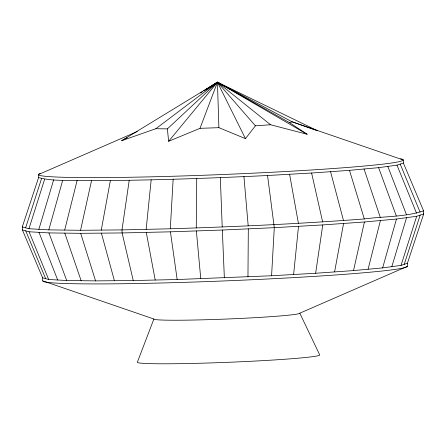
<?xml version="1.0" encoding="UTF-8"?>
<svg xmlns="http://www.w3.org/2000/svg" width="446" height="446" viewBox="0 0 446 446"><rect width="100%" height="100%" fill="white"/><g stroke="black" fill="none" stroke-linecap="round" stroke-linejoin="round"><path stroke-width="0.67" d="M247.965 276.821L248.31 228.848M196.262 227.884L196.731 178.467M38.59 177.58L22.3 226.908L22.423 229.946L42.615 277.819L48.659 279.475L66.722 280.523L95.572 280.885L133.243 280.545L177.168 279.525L271.581 275.751L274.29 227.672L267.555 175.512C208.929 178.344 150.246 180.435 91.541 180.647C73.986 179.543 55.756 182.091 38.59 177.58L38.468 174.542L137.273 131.525M22.3 226.908L28.951 228.731L48.815 229.88L80.553 230.287L121.992 229.907L170.305 228.787L173.143 179.286M146.149 229.35L151.177 179.794M293.613 274.507L298.519 226.3M129.217 180.307L121.992 229.907L122.109 232.946L133.243 280.545M271.581 275.751L315.64 273.259L322.753 224.929L364.421 221.985L396.455 219.036L416.675 216.282L423.7 213.913L423.577 210.874L403.385 163.002L403.262 159.969L292.119 121.814L217.447 82.203L121.663 140.702L155.838 128.727L217.447 82.203L317.535 130.773L292.119 121.814L289.56 122.672L217.447 82.203L204.017 90.767M101.27 230.097L110.379 180.479M334.578 271.921L343.587 223.457M80.553 230.287L91.541 180.647M315.64 273.259L353.522 270.583L364.421 221.985M64.687 230.08L77.119 180.463M368.084 269.239L380.438 220.508M48.815 229.88L62.696 180.284M353.522 270.583L382.646 267.901L396.455 219.036M38.88 229.305L53.665 179.76M391.833 266.647L406.568 217.659M28.951 228.731L44.633 179.236M382.646 267.901L401.026 265.398L416.675 216.282M25.623 227.817L41.612 178.406M404.221 264.322L420.188 215.1M42.615 277.819L42.738 280.857L153.881 319.007A73.021 2.932 -2.3 0 0 226.579 319.035A73.021 2.932 -2.3 0 0 299.801 313.181L407.532 266.279L407.41 263.24L423.7 213.913M200.02 128.325L217.447 82.203L307.138 134.274L270.56 124.746L255.407 125.822L245.462 138.639L218.891 127.673L200.02 128.325L168.633 141.298L167.378 128.872L217.447 82.203L222.22 85.03M153.881 319.007L137.351 362.263A91.274 3.663 -2.3 0 0 228.218 362.297A91.274 3.663 -2.3 0 0 319.749 354.977L299.801 313.181M168.633 141.298L217.447 82.203L270.56 124.746M216.561 83.263L217.447 82.203L255.407 125.822M216.394 83.107L217.447 82.203L245.462 138.639M206.386 89.378L208.717 87.868M209.882 87.115L217.447 82.203L218.891 127.673M203.995 90.867L205.166 90.114M206.336 89.362L208.678 87.851M209.849 87.098L217.447 82.203M200.51 93.002L202.267 91.887M121.663 140.702L127.182 137.764M267.555 175.512L311.615 173.02L349.497 170.344L378.621 167.657L397.001 165.159L403.385 163.002M170.305 228.787C235.025 226.746 299.729 223.859 364.298 218.947C383.973 216.238 404.589 217.213 423.577 210.874M401.026 265.398L407.41 263.24M322.753 224.929L274.29 227.672L222.337 230.025L170.428 231.825L122.109 232.946L80.676 233.319L48.937 232.918L29.068 231.769L22.423 229.946M155.838 128.727L167.378 128.872M289.56 122.672L307.138 134.274M25.745 230.855L45.637 278.644M400.19 164.078L420.065 212.062M29.068 231.769L48.659 279.475M397.001 165.159L416.553 213.244M39.003 232.344L57.69 279.999M387.808 166.408L406.445 214.621M48.937 232.918L66.722 280.523M378.621 167.657L396.332 215.998M64.804 233.119L81.144 280.701M364.059 169.001L380.315 217.47M80.676 233.319L95.572 280.885M349.497 170.344L364.298 218.947M101.393 233.135L114.405 280.718M330.553 171.682L343.465 220.419M311.615 173.02L322.631 221.896M146.271 232.383L155.202 280.038M289.588 174.269L298.396 223.262M170.428 231.825L177.168 279.525M196.379 230.922L200.761 278.705M243.94 176.583L248.188 225.81M222.337 230.025L224.355 277.891M220.324 177.647L222.214 226.986M407.532 266.279A182.548 7.326 -2.3 0 1 224.472 280.924A182.548 7.326 -2.3 0 1 42.738 280.857M400.603 158.798A182.548 7.326 -2.3 0 1 224.204 174.453A182.548 7.326 -2.3 0 1 40.112 173.516"/></g></svg>
